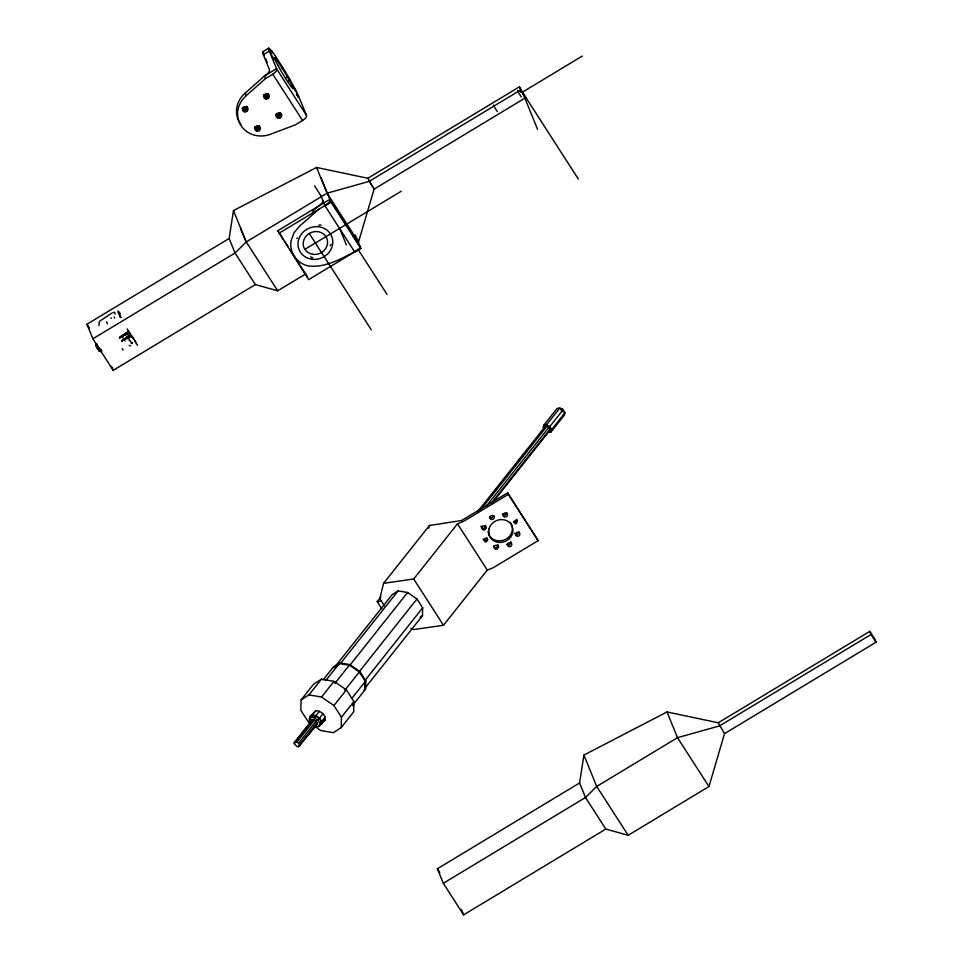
<?xml version="1.0" encoding="UTF-8"?>
<svg xmlns="http://www.w3.org/2000/svg" width="963" height="963" viewBox="0 0 963 963"><rect width="100%" height="100%" fill="white"/><g stroke="black" fill="none" stroke-linecap="round" stroke-linejoin="round"><path stroke-width="1.44" d="M118.413 313.408L118.052 310.76M119.677 337.881C117.727 338.519 128.139 332.716 129.223 332.584C134.664 336.809 123.336 338.085 121.615 340.842L130.703 334.414L126.526 336.978M294.317 743.761L294.341 742.401L311.856 720.336L312.891 719.662L316.189 721.07L317.14 723.971L298.59 746.71L296.929 746.433L294.317 743.761L298.927 737.959M311.856 720.336L311.831 721.696L308.136 726.343M314.395 726.391L317.573 726.933L320.908 723.959L320.968 721.347L319.066 718.386L315.924 716.231L312.758 715.69L309.424 718.663L309.364 721.275L310.64 723.249M398.08 590.885L340.288 663.724L349.798 665.337L359.175 671.813L364.869 680.66L364.7 688.497L422.492 615.658L422.661 607.809L416.967 598.974L407.59 592.498L398.08 590.885L392.097 594.725L334.305 667.576L339.084 664.494M313.998 725.885L320.751 730.544L333.294 732.674L341.203 727.595L353.662 711.886L353.903 701.533L346.391 689.857L333.992 681.323L321.437 679.18L313.541 684.26L301.082 699.969L300.841 710.321L308.365 721.997L310.616 723.55M341.203 727.595L341.432 717.242L333.92 705.566L321.522 697.031L308.979 694.889L301.082 699.969M309.99 719.469L310.062 716.496L315.804 710.646C319.897 710.766 323.472 713.366 325.157 717.086L325.085 720.059L319.331 725.909M321.618 724.441L321.678 721.468L319.523 718.097L315.948 715.641L312.325 715.028L310.062 716.496M352.518 705.626L365.603 689.135L365.808 680.817L359.765 671.44L349.81 664.578L339.734 662.869L333.403 666.938L323.111 679.902M319.572 725.645L319.632 723.032L317.73 720.071L314.588 717.917L311.422 717.375L309.424 718.663M299.625 746.048L298.674 743.135L295.376 741.739L294.341 742.401M305.921 273.781L277.705 290.802L255.376 284.579L235.056 253.016L229.122 238.475L233.467 210.584L316.562 167.466L367.83 178.275L519.37 86.863L525.617 97.72L374.089 189.133L358.513 242.05L327.071 193.202L316.562 167.466M579.57 782.967L583.915 755.076L667.01 711.958L718.278 722.768L869.818 631.355L874.789 639.083L876.065 642.201L724.525 733.625L708.961 786.542L628.153 835.294L605.823 829.071L585.504 797.496L579.57 782.967L437.383 868.746L443.317 883.288L463.624 914.85L605.823 829.071M123.962 334.534L128.681 331.079M118.569 312.277L118.75 313.493M563.451 411.045L563.211 412.032L563.162 409.913L563.451 411.045L561.285 409.046L562.645 409.805M493.646 515.795L491.527 517.986L489.421 517.047M511.172 543.024L509.042 545.202L506.947 544.264M549.656 430.642L550.005 429.197L548.838 427.391L546.864 426.284L545.19 426.525L477.528 511.798M99.321 321.678L98.948 325.542M410.864 628.225L413.368 629.609L443.486 625.264L487.278 570.072L493.2 567.749L538.136 540.64L507.706 492.791L461.674 520.489L429.462 525.485L383.575 583.325L379.831 598.673L384.466 605.859M428.776 528.278L429.462 525.485M562.211 409.046L560.755 409.877M548.356 432.315L551.041 431.93L551.618 429.582L549.729 426.645L563.042 409.877L559.792 408.071L557.108 408.468L543.794 425.237L543.216 427.584L545.877 424.238M560.249 408.42L562.717 409.275L564.932 412.802L564.354 415.149L551.041 431.93M545.19 426.525L539.28 434.975M517.564 90.594L518.19 91.979M330.068 245.649L331.067 244.361M522.006 91.521L522.873 92.917L522.006 91.521L520.273 91.473M381.902 608.881L377.219 601.622L380.927 596.964M308.979 694.889L321.437 679.18M325.699 680.54L339.734 662.869M383.575 583.325L413.705 578.992L457.485 523.8L463.42 521.465L508.344 494.356L507.706 492.791M321.522 697.031L333.992 681.323M334.847 683.441L349.81 664.578M349.798 665.337L407.59 592.498M312.325 715.028L315.804 710.646M311.422 717.375L312.758 715.69M543.794 425.237L546.49 424.852L559.792 408.071M315.948 715.641L319.427 711.26M295.376 741.739L312.891 719.662M314.588 717.917L315.924 716.231M300.769 735.636L302.611 733.312M304.452 730.989L306.294 728.666M490.155 496.896L501.278 482.872M503.131 480.537L504.985 478.202M514.254 466.525L527.23 450.166M529.084 447.831L530.938 445.496M480.128 510.39L546.864 426.284M297.025 742.016L314.54 719.939M561.778 410.455L562.717 409.275M486.736 505.659L548.838 427.391M298.674 743.135L316.189 721.07M317.73 720.071L319.066 718.386M319.523 718.097L322.99 713.727M299.662 744.676L317.176 722.611M491.612 502.794L550.005 429.197M298.59 746.71L317.14 723.971M493.128 501.904L550.126 430.076M359.175 671.813L416.967 598.974M344.802 690.29L359.765 671.44M551.618 429.582L564.932 412.802M319.632 723.032L320.968 721.347M333.92 705.566L346.391 689.857M317.573 726.933L320.908 723.959M321.678 721.468L325.157 717.086M364.869 680.66L422.661 607.809M351.772 698.488L365.808 680.817M341.432 717.242L353.903 701.533M121.687 341.107L131.413 335.654L121.675 340.926M128.741 331.296L119.544 337.146M99.731 321.136L112.406 312.77M240.955 124.444A25.243 23.124 -22.2 0 1 245.3 93.014L264.5 75.969A7.042 2.781 -32.8 0 0 269.447 69.721L263.344 54.747A35.234 2.371 58.9 0 1 263.633 52.339M246.372 95.626A25.243 23.124 -22.2 0 0 240.955 125.539A25.243 23.124 -22.2 0 0 271.084 134.026L295.352 124.853L302.575 120.495A5.634 2.227 -32.8 0 0 306.535 115.5L299.144 97.407A35.234 2.371 58.9 0 0 290.236 80.182L288.238 76.655A14.096 0.951 58.9 0 0 282.665 67.434L276.128 57.274A14.096 0.951 58.9 0 0 271.795 51.099L270.723 49.859A35.234 2.371 58.9 0 0 269.363 51.123L276.742 69.216A5.634 2.227 -32.8 0 1 272.782 74.211L265.559 78.581L246.299 95.554L245.228 92.942M312.445 211.282L317.79 206.576A7.042 2.781 -32.8 0 0 322.749 200.328M318.861 209.188L299.601 226.161L294.052 232.685L291.067 240.822A25.532 23.401 -22.2 0 0 307.414 265.776C324.579 268.472 341.131 258.77 355.877 251.102A5.634 2.227 -32.8 0 0 357.634 249.85M296.773 238.511L297.398 237.957M127.585 333.33L128.404 333.535M363.496 690.483L365.603 689.135M420.097 617.199L422.492 615.658M322.81 721.528L325.085 720.059M119.966 313.481L118.991 314.094L120.243 313.42M262.634 51.821L268.653 48.198M263.344 54.747L269.363 51.123M270.29 52.014L271.795 51.099M274.624 58.177L276.128 57.274M281.533 68.108L282.665 67.434M286.733 77.558L288.238 76.655M287.829 81.626L290.236 80.182M255.376 284.579L113.189 370.358L92.869 338.795L86.935 324.254L229.122 238.475M92.869 338.795L235.056 253.016L246.263 241.942L327.071 193.202L369.106 181.405L520.646 89.98L519.37 86.863M360.704 248.225L308.654 279.631L277.801 230.735L329.852 199.341L359.632 245.613M278.861 233.347L330.911 201.953L360.8 248.478L354.781 252.113L325 205.829L321.112 196.32M325 205.829L331.019 202.206L321.028 177.722M537.607 129.403L522.415 92.171L582.302 56.047M304.85 249.357L401.21 191.252M443.317 883.288L585.504 797.496L596.711 786.434L677.507 737.682L719.554 725.897L871.082 634.473L869.818 631.355M125.25 334.943L129.849 332.909M127.152 338.892L131.257 336.063M129.138 332.656L119.4 338.182M493.55 105.075L494.103 106.496M318.681 225.113L321.016 225.053M377.219 601.622L381.432 601.02M560.923 409.167L561.706 409.119M113.634 312.409L114.838 312.373M310.616 256.892L312.674 257.699M99.502 349.088L100.008 350.797L96.469 344.995L100.08 351.038L98.635 348.076M129.162 345.392L130.631 345.825M131.149 343.045L131.991 343.358L129.933 340.396M513.965 521.982L516.204 521.982L516.938 519.346M546.49 424.852L549.729 426.645M114.766 313.565L115.416 313.926M118.69 312.674L118.678 312.024L120.893 317.573M273.841 59.116L271.927 55.902L273.949 59.152M131.45 335.87L132.593 337.628M369.022 180.382L369.286 181.297M131.654 335.846L133.773 339.217L131.161 335.678M98.683 348.714L96.107 343.382L101.211 352.001M119.027 312.156L119.954 313.529M134.784 341.143L136.168 342.744L134.724 340.806M497.353 111.624L494.741 107.555M372.717 186.786L369.708 182.079M96.95 344.778L96.059 343.683L96.998 344.321M100.441 351.351L100.959 351.615M96.721 346.752L99.478 351.459L95.782 345.368L97.66 348.943M521.284 96.914L518.828 93.11M119.869 316.43L120.664 317.477M265.836 59.188L266.294 59.826M135.831 342.551L137.504 345.32M100.91 349.93L101.777 351.134M100.272 348.943L101.584 350.845M98.094 349.473L98.816 350.412L96.998 347.137M122.072 348.702L123.047 350.159M520.465 91.497L520.947 92.207M132.858 337.724L135.061 341.046M122.072 336.508L122.867 337.712M245.613 108.807L246.672 111.419M266.895 95.963L267.955 98.575M258 128.055L259.071 130.667M522.415 92.171L578.354 179.07M520.646 89.98L525.617 97.72M871.082 634.473L876.065 642.201M374.089 189.133L367.83 178.275M724.525 733.625L718.278 722.768M306.535 115.5L276.537 68.698L264.5 75.969L265.559 78.581M272.782 74.211L302.575 120.495M708.961 786.542L677.507 737.682L667.01 711.958M357.899 249.128L387.078 294.461M314.504 185.775L321.016 195.886M508.344 494.356L538.136 540.64M309.255 233.467L371.321 329.924M277.801 230.735L283.435 239.486M285.048 241.99L288.262 246.997M289.875 249.501L307.582 277.019M457.485 523.8L487.278 570.072M277.705 290.802L246.263 241.942L233.467 210.584M628.153 835.294L596.711 786.434L583.915 755.076M413.705 578.992L443.486 625.264M86.935 324.254L89.378 328.046M437.383 868.746L439.826 872.538M310.7 719.59L311.976 721.564M123.625 338.88L125.058 341.107M280.317 117.775L279.041 114.934M267.269 62.065L266.691 61.126M128.248 331.669L129.644 333.944M127.152 328.865L128.621 331.356M264.307 55.445L263.742 54.422M266.233 60.332L265.692 59.321M107.411 323.941L106.592 321.883M245.541 240.618L240.858 229.302M119.424 315.07L120.447 317.176M114.14 316.996L114.621 318.163M357.405 239.342L358.513 242.05M355.251 234.888L360.8 248.478M339.59 228.243L346.343 244.795M461.47 909.566L463.624 914.85M111.564 366.397L113.189 370.358M514.736 533.153L517.131 534.79L519.238 532.623A2.287 2.095 -22.2 0 0 519.105 531.853M502.349 513.905L504.744 515.542L506.839 513.375A2.287 2.095 -22.2 0 0 506.707 512.605M493.465 545.985L494.284 547.261A2.275 2.046 -19.2 0 0 496.643 547.405L497.955 545.455A2.287 2.095 -22.2 0 0 497.823 544.697M486.833 537.51C488.337 540.002 483.607 541.808 483.077 538.943M110.998 317.754L111.239 318.392M240.75 228.038L241.135 229.218M118.618 312.132L118.894 313.107M488.024 531.48L488.422 533.297A12.35 11.327 -22.2 0 0 491.431 537.98C496.499 542.566 505.009 541.519 509.355 536.439A12.098 11.087 -22.2 0 0 512.039 531.263A12.531 11.484 -22.2 0 0 511.871 525.654A12.35 11.327 -22.2 0 0 510.173 522.331M129.03 338.771L129.367 340.709M132.136 342.84L132.196 343.731M359.837 246.107A5.634 2.227 -32.8 0 1 359.813 247.07M330.044 199.835A5.634 2.227 -32.8 0 1 326.084 204.83M280.101 113.189A2.155 1.974 -22.2 0 1 275.972 114.055M280.678 113.092A2.853 2.612 -22.2 0 1 275.863 114.994M267.702 93.941A2.155 1.974 -22.2 0 1 263.585 94.807M268.22 94.23A2.853 2.612 -22.2 0 1 264.319 96.24M246.384 106.351A2.155 1.974 -22.2 0 1 242.784 108.35M247.01 106.496A2.853 2.612 -22.2 0 1 242.195 108.578M258.794 125.744A2.155 1.974 -22.2 0 1 254.689 126.899M259.396 125.744A2.853 2.612 -22.2 0 1 254.726 127.959M485.436 525.449A2.287 2.095 -22.2 0 1 485.557 526.207L484.257 528.145A2.275 2.046 -19.2 0 1 481.897 528.013L481.067 526.737A2.275 2.119 -16.5 0 1 481.091 525.954M510.619 541.603A2.287 2.095 -22.2 0 1 511.04 542.253M503.011 514.675C502.409 517.721 507.477 517.853 507.477 514.94A2.287 2.095 -22.2 0 0 506.285 513.074L504.672 512.978L503.011 514.675M515.398 533.935C514.796 536.969 519.876 537.101 519.876 534.188A2.287 2.095 -22.2 0 0 518.672 532.322L517.059 532.226L515.398 533.935M489.806 517.119C489.204 520.164 494.272 520.285 494.284 517.36A2.287 2.095 -22.2 0 0 493.092 515.494L490.709 515.783L489.806 517.119M507.32 544.348C506.731 547.381 511.786 547.502 511.81 544.589A2.287 2.095 -22.2 0 0 510.607 542.723L508.235 543L507.32 544.348M487.723 539.749C484.377 546.864 482.379 534.296 487.723 539.749M513.881 521.597C516.517 528.675 519.719 516.096 513.881 521.597M97.07 345.681L100.152 350.616L96.637 345.199L97.07 345.681M488.867 529.277L489.06 534.862A12.35 11.327 -22.2 0 0 492.069 539.545C497.137 544.143 505.647 543.084 509.993 538.004A12.098 11.087 -22.2 0 0 512.677 532.828A12.531 11.484 -22.2 0 0 512.509 527.218A12.35 11.327 -22.2 0 0 509.523 522.524A12.531 11.484 -22.2 0 0 504.371 519.924A12.098 11.087 -22.2 0 0 498.389 519.972C493.85 521.079 489.962 524.703 488.867 529.277M486.207 527.772L484.895 529.722A2.275 2.046 -19.2 0 1 482.535 529.578L481.705 528.302A2.275 2.119 -16.6 0 1 482.619 526.195L485.003 525.906A2.287 2.095 -22.2 0 1 486.207 527.772M498.593 547.02L497.281 548.97A2.275 2.046 -19.2 0 1 494.922 548.838L494.103 547.55A2.275 2.119 -16.5 0 1 495.018 545.443L497.39 545.166A2.287 2.095 -22.2 0 1 498.593 547.02M269.796 50.533L271.735 53.832L269.845 50.582M294.329 88.644L296.267 91.942L294.377 88.704M296.508 94.001L298.337 97.191L296.532 94.025M312.831 254.328A12.338 11.303 -22.2 0 0 326.987 238.812A12.338 11.303 -22.2 0 0 306.33 235.863A12.338 11.303 -22.2 0 0 312.831 254.328M311.747 259.203A17.623 16.142 -22.2 0 0 331.958 237.042A17.623 16.142 -22.2 0 0 302.466 232.817A17.623 16.142 -22.2 0 0 311.747 259.203M278.451 117.342A2.155 1.974 -22.2 0 0 280.823 114.573A2.155 1.974 -22.2 0 0 277.2 114.164A2.155 1.974 -22.2 0 0 278.451 117.342M266.053 98.094A2.155 1.974 -22.2 0 0 268.436 95.325A2.155 1.974 -22.2 0 0 264.813 94.916A2.155 1.974 -22.2 0 0 266.053 98.094M244.771 110.938A2.155 1.974 -22.2 0 0 247.154 108.157A2.155 1.974 -22.2 0 0 243.531 107.76A2.155 1.974 -22.2 0 0 244.771 110.938M257.157 130.186A2.155 1.974 -22.2 0 0 259.541 127.417A2.155 1.974 -22.2 0 0 255.917 127.008A2.155 1.974 -22.2 0 0 257.157 130.186M244.758 111.84A2.853 2.612 -22.2 0 0 247.912 108.169A2.853 2.612 -22.2 0 0 243.097 107.627A2.853 2.612 -22.2 0 0 244.758 111.84M257.145 131.088A2.853 2.612 -22.2 0 0 260.299 127.417A2.853 2.612 -22.2 0 0 255.496 126.875A2.853 2.612 -22.2 0 0 257.145 131.088M278.427 118.256A2.853 2.612 -22.2 0 0 281.581 114.573A2.853 2.612 -22.2 0 0 276.778 114.031A2.853 2.612 -22.2 0 0 278.427 118.256M266.041 98.996A2.853 2.612 -22.2 0 0 269.195 95.325A2.853 2.612 -22.2 0 0 264.392 94.783A2.853 2.612 -22.2 0 0 266.041 98.996M277.946 65.472A17.972 1.216 58.9 0 0 293.089 88.716A17.972 1.216 58.9 0 0 280.57 65.761A17.972 1.216 58.9 0 0 277.946 65.472"/></g></svg>
